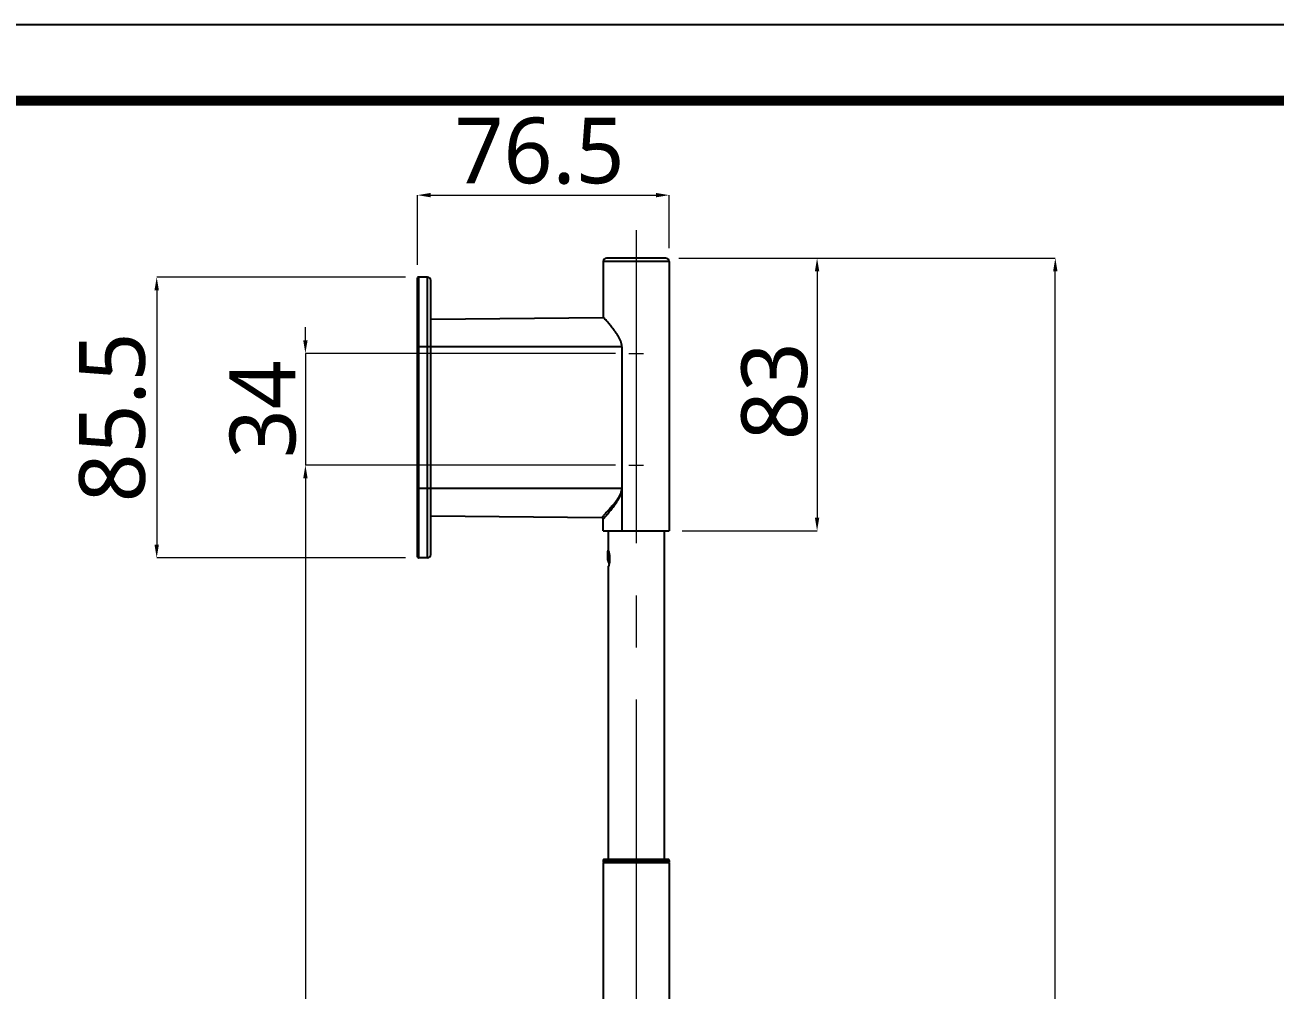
# Model space of a CAD drawing. Extents: x 1507 to 2862, y 0 to 992.
# Drawn here: x 2101 to 2481.3, y 698.4 to 992.2 of the extents above; entities that cross this region are included whole.
import ezdxf

# ---------------------------------------------------------------- set-up
doc = ezdxf.new("R2010")
doc.units = 0
doc.header["$LTSCALE"] = 10
doc.header["$MEASUREMENT"] = 0
doc.header["$PDMODE"] = 3
doc.header["$PDSIZE"] = -10
doc.linetypes.add('CENTER2', pattern=[28.575, 19.05, -3.175, 3.175, -3.175])
doc.layers.get('0').update_dxf_attribs({"linetype": 'CONTINUOUS'})
doc.layers.get('DEFPOINTS').update_dxf_attribs({"linetype": 'CONTINUOUS'})
doc.layers.add('标注', color=4, linetype='CONTINUOUS', lineweight=13)
doc.layers.add('치수', color=7, linetype='CONTINUOUS', lineweight=25)
doc.styles.add('Daelim Dimension', font='')
doc.styles.get('Daelim Dimension').set_extended_font_data('NanumGothic')
doc.dimstyles.new('DEFAULT', dxfattribs={"dimscale": 2, "dimtxt": 2, "dimasz": 2, "dimexe": 0, "dimexo": 2, "dimgap": 1, "dimtad": 1, "dimdec": 1, "dimzin": 9, "dimdsep": 46, "dimtxsty": 'Daelim Dimension', "dimcen": 0.5, "dimclrd": 252, "dimclre": 252, "dimclrt": 3, "dimadec": 1, "dimazin": 0, "dimtfac": 1, "dimtdec": 1, "dimtix": 1, "dimtmove": 0, "dimatfit": 3, "dimfxl": 1, "dimtolj": 1, "dimtzin": 1, "dimlwd": 9, "dimlwe": 9, "dimarcsym": 0})

# ---------------------------------------------------------------- blocks, each defined once
blk = doc.blocks.new('*D12')
at = {"layer": 'DEFPOINTS', "color": 0, "transparency": 16777216}
for p in [(2296.89, 940.37), (2296.89, 920.19), (2220.39, 915.14)]:
    blk.add_point(p, dxfattribs=at)
at = {"layer": '치수', "color": 5, "lineweight": 9, "transparency": 16777216}
for p, q in [((2220.39, 919.14), (2220.39, 940.37)), ((2224.39, 940.37), (2292.89, 940.37)), ((2296.89, 924.19), (2296.89, 940.37))]:
    blk.add_line(p, q, dxfattribs=at)
at = {"layer": '치수', "color": 5, "transparency": 16777216}
for points in [[(2224.39, 941.04), (2224.39, 939.7), (2220.39, 940.37)], [(2292.89, 941.04), (2292.89, 939.7), (2296.89, 940.37)]]:
    blk.add_solid(points, dxfattribs=at)
at = {"layer": '치수', "color": 7, "transparency": 16777216, "insert": (2257.51, 953.77), "char_height": 20, "attachment_point": 5, "style": 'Daelim Dimension'}
blk.add_mtext('\\A1;76.5', dxfattribs=at)
blk = doc.blocks.new('*D13')
at = {"layer": 'DEFPOINTS', "color": 0, "transparency": 16777216}
for p in [(2295.89, 921.19), (2296.89, 838.19), (2341.94, 838.19)]:
    blk.add_point(p, dxfattribs=at)
at = {"layer": '치수', "color": 5, "lineweight": 9, "transparency": 16777216}
for p, q in [((2299.89, 921.19), (2341.94, 921.19)), ((2341.94, 917.19), (2341.94, 842.19)), ((2300.89, 838.19), (2341.94, 838.19))]:
    blk.add_line(p, q, dxfattribs=at)
at = {"layer": '치수', "color": 5, "transparency": 16777216}
for points in [[(2341.27, 917.19), (2342.61, 917.19), (2341.94, 921.19)], [(2341.27, 842.19), (2342.61, 842.19), (2341.94, 838.19)]]:
    blk.add_solid(points, dxfattribs=at)
at = {"layer": '치수', "color": 7, "transparency": 16777216, "insert": (2329.04, 880.64), "char_height": 20, "attachment_point": 5, "rotation": 90, "style": 'Daelim Dimension'}
blk.add_mtext('\\A1;83', dxfattribs=at)
blk = doc.blocks.new('*D14')
at = {"layer": 'DEFPOINTS', "color": 0, "transparency": 16777216}
for p in [(2295.89, 921.19), (2414.42, 921.19), (2295.89, 121.19)]:
    blk.add_point(p, dxfattribs=at)
at = {"layer": '치수', "color": 5, "lineweight": 9, "transparency": 16777216}
for p, q in [((2299.89, 921.19), (2414.42, 921.19)), ((2414.42, 125.19), (2414.42, 917.19)), ((2299.89, 121.19), (2414.42, 121.19))]:
    blk.add_line(p, q, dxfattribs=at)
at = {"layer": '치수', "color": 5, "transparency": 16777216}
for points in [[(2413.75, 917.19), (2415.08, 917.19), (2414.42, 921.19)], [(2413.75, 125.19), (2415.08, 125.19), (2414.42, 121.19)]]:
    blk.add_solid(points, dxfattribs=at)
at = {"layer": '치수', "color": 7, "transparency": 16777216, "insert": (2401.53, 521.19), "char_height": 20, "attachment_point": 5, "rotation": 90, "style": 'Daelim Dimension'}
blk.add_mtext('\\A1;700~800', dxfattribs=at)
blk = doc.blocks.new('*D15')
at = {"layer": 'DEFPOINTS', "color": 0, "transparency": 16777216}
for p in [(2220.7, 915.44), (2141.02, 829.95), (2220.7, 829.95)]:
    blk.add_point(p, dxfattribs=at)
at = {"layer": '치수', "color": 5, "lineweight": 9, "transparency": 16777216}
for p, q in [((2216.7, 915.44), (2141.02, 915.44)), ((2141.02, 911.44), (2141.02, 833.95)), ((2216.7, 829.95), (2141.02, 829.95))]:
    blk.add_line(p, q, dxfattribs=at)
at = {"layer": '치수', "color": 5, "transparency": 16777216}
for points in [[(2140.35, 911.44), (2141.68, 911.44), (2141.02, 915.44)], [(2140.35, 833.95), (2141.68, 833.95), (2141.02, 829.95)]]:
    blk.add_solid(points, dxfattribs=at)
at = {"layer": '치수', "color": 7, "transparency": 16777216, "insert": (2127.62, 872.69), "char_height": 20, "attachment_point": 5, "rotation": 90, "style": 'Daelim Dimension'}
blk.add_mtext('\\A1;85.5', dxfattribs=at)
blk = doc.blocks.new('*D19')
at = {"layer": 'DEFPOINTS', "color": 0, "transparency": 16777216}
for p in [(2284.64, 892.19), (2186.26, 858.19), (2284.64, 858.19)]:
    blk.add_point(p, dxfattribs=at)
at = {"layer": '치수', "color": 5, "lineweight": 9, "transparency": 16777216}
for p, q in [((2186.26, 896.19), (2186.26, 900.19)), ((2280.64, 892.19), (2186.26, 892.19)), ((2186.26, 892.19), (2186.26, 858.19)), ((2280.64, 858.19), (2186.26, 858.19)), ((2186.26, 854.19), (2186.26, 850.19))]:
    blk.add_line(p, q, dxfattribs=at)
at = {"layer": '치수', "color": 5, "transparency": 16777216}
for points in [[(2185.6, 896.19), (2186.93, 896.19), (2186.26, 892.19)], [(2185.6, 854.19), (2186.93, 854.19), (2186.26, 858.19)]]:
    blk.add_solid(points, dxfattribs=at)
at = {"layer": '치수', "color": 7, "transparency": 16777216, "insert": (2173.36, 875.19), "char_height": 20, "attachment_point": 5, "rotation": 90, "style": 'Daelim Dimension'}
blk.add_mtext('\\A1;34', dxfattribs=at)
blk = doc.blocks.new('*D20')
at = {"layer": 'DEFPOINTS', "color": 0, "transparency": 16777216}
for p in [(2284.64, 858.19), (2186.26, 184.19), (2284.64, 184.19)]:
    blk.add_point(p, dxfattribs=at)
at = {"layer": '치수', "color": 5, "lineweight": 9, "transparency": 16777216}
for p, q in [((2280.64, 858.19), (2186.26, 858.19)), ((2186.26, 854.19), (2186.26, 188.19)), ((2280.64, 184.19), (2186.26, 184.19))]:
    blk.add_line(p, q, dxfattribs=at)
at = {"layer": '치수', "color": 5, "transparency": 16777216}
for points in [[(2185.6, 854.19), (2186.93, 854.19), (2186.26, 858.19)], [(2185.6, 188.19), (2186.93, 188.19), (2186.26, 184.19)]]:
    blk.add_solid(points, dxfattribs=at)
at = {"layer": '치수', "color": 7, "transparency": 16777216, "insert": (2173.38, 521.19), "char_height": 20, "attachment_point": 5, "rotation": 90, "style": 'Daelim Dimension'}
blk.add_mtext('\\A1;590~700', dxfattribs=at)

msp = doc.modelspace()

# ---------------------------------------------------------------- linework, layer by layer
at = {"color": 7, "linetype": 'Continuous'}
for p, q in [((2295.89, 921.19), (2277.89, 921.19)), ((2276.89, 920.19), (2276.89, 903.19)), ((2296.89, 920.19), (2276.89, 920.19)), ((2296.89, 920.19), (2296.89, 838.19)), ((2220.39, 830.25), (2220.39, 915.14)), ((2220.7, 915.44), (2220.7, 829.95)), ((2223.41, 915.39), (2220.7, 915.44)), ((2223.41, 829.99), (2223.41, 915.39)), ((2224.39, 830.99), (2224.39, 914.39)), ((2224.39, 902.58), (2276.95, 903.13)), ((2276.95, 903.13), (2276.89, 903.19)), ((2282.53, 894.19), (2220.39, 894.19)), ((2282.53, 894.19), (2282.53, 838.19)), ((2220.39, 851.19), (2282.43, 851.19)), ((2224.39, 842.8), (2276.42, 842.26)), ((2276.42, 842.26), (2276.42, 842.26)), ((2276.89, 841.78), (2276.89, 841.78)), ((2276.89, 838.19), (2276.89, 841.78)), ((2276.89, 838.19), (2296.89, 838.19)), ((2278.39, 838.19), (2278.39, 832.29)), ((2295.39, 838.19), (2295.39, 738.19)), ((2223.41, 829.99), (2220.7, 829.95)), ((2278.25, 829.23), (2278.25, 831.99)), ((2278.26, 829.16), (2278.64, 828.08)), ((2278.39, 832.29), (2278.41, 832.25)), ((2278.41, 832.25), (2278.39, 832.29)), ((2278.41, 832.25), (2278.39, 832.29)), ((2278.45, 829.19), (2278.45, 832.09)), ((2278.7, 828.43), (2278.45, 829.19)), ((2278.39, 827.09), (2278.41, 827.13)), ((2278.41, 827.13), (2278.39, 827.09)), ((2278.39, 827.09), (2278.39, 738.19)), ((2276.89, 737.89), (2276.89, 737.29)), ((2296.89, 737.89), (2276.89, 737.89)), ((2296.59, 738.19), (2277.19, 738.19)), ((2296.89, 737.89), (2296.89, 737.29)), ((2276.89, 737.29), (2296.89, 737.29)), ((2276.89, 737.09), (2276.89, 618.06)), ((2296.89, 737.09), (2276.89, 737.09)), ((2296.79, 737.19), (2276.99, 737.19)), ((2296.89, 737.09), (2296.89, 618.07))]:
    msp.add_line(p, q, dxfattribs=at)
at = {"ltscale": 0.5}
msp.add_lwpolyline([(1507.49, 0), (2861.57, 0), (2861.57, 992.16), (1507.49, 992.16)], close=True, dxfattribs=at)
at = {"color": 5, "linetype": 'ByBlock', "lineweight": 200, "const_width": 3.12}
msp.add_lwpolyline([(1529.26, 42.48), (2839.66, 42.48), (2839.66, 969.12), (1529.26, 969.12)], close=True, dxfattribs=at)
at = {"color": 7, "linetype": 'Continuous'}
msp.add_lwpolyline([(2276.89, 841.78), (2276.89, 841.8), (2276.85, 841.97), (2276.76, 842.11), (2276.62, 842.21), (2276.46, 842.25), (2276.42, 842.26)], dxfattribs=at)
for centre, radius, start, end in [((2277.89, 920.19), 1, 90, 180), ((2295.89, 920.19), 1, 0, 90), ((2220.69, 915.14), 0.3, 89, 180), ((2223.39, 914.39), 1, 0, 89), ((2278.38, 850.26), 4.16, 0.2536, 12.9747), ((2276.41, 841.77), 0.482, 76.2725, 89.3702), ((2276.42, 841.78), 0.474, 65.8292, 76.3163), ((2276.41, 841.77), 0.489, 54.582, 65.7463), ((2276.42, 841.78), 0.478, 44.797, 54.6463), ((2276.42, 841.78), 0.469, 18.2207, 23.9874), ((2276.41, 841.78), 0.482, 0.0355, 18.1826), ((2220.69, 830.25), 0.3, 180, 271), ((2223.39, 830.99), 1, 271, 0), ((2278.45, 831.99), 0.2, 98.1895, 180), ((2278.45, 829.23), 0.2, 180, 199.29), ((2262.91, 827.58), 16.18, 16.6263, 16.7799), ((2265.81, 828.45), 13.16, 16.6124, 16.7999), ((2269.11, 829.44), 9.71, 15.0231, 16.6035), ((2268.85, 830.02), 9.98, 343.1691, 344.9561), ((2268.92, 830), 9.91, 343.1628, 344.9843), ((2277.19, 737.89), 0.3, 90, 180), ((2296.59, 737.89), 0.3, 0, 90), ((2276.99, 737.29), 0.1, 180, 270), ((2276.99, 737.09), 0.1, 90, 180), ((2296.79, 737.29), 0.1, 270, 0), ((2296.79, 737.09), 0.1, 0, 90)]:
    msp.add_arc(centre, radius, start, end, dxfattribs=at)
for points, knots in [([(2282.53, 894.19), (2282.53, 894.49), (2282.47, 895.09), (2282.21, 895.95), (2281.85, 896.75), (2281.43, 897.51), (2280.97, 898.22), (2280.34, 899.09), (2279.57, 900.09), (2278.68, 901.16), (2277.82, 902.16), (2277.25, 902.8), (2276.94, 903.14)], [0, 0, 0, 0, 0.083885, 0.167078, 0.249096, 0.329611, 0.408339, 0.484958, 0.630216, 0.76121, 0.871971, 1, 1, 1, 1]), ([(2282.43, 851.19), (2282.43, 850.88), (2282.35, 850.24), (2282.04, 849.35), (2281.62, 848.52), (2281.12, 847.74), (2280.6, 847.01), (2279.9, 846.11), (2279.04, 845.09), (2278.07, 844.02), (2277.21, 843.09), (2276.68, 842.53), (2276.42, 842.26)], [0, 0, 0, 0, 0.086467, 0.172488, 0.257596, 0.341359, 0.423353, 0.503143, 0.653831, 0.787887, 0.897346, 1, 1, 1, 1]), ([(2276.89, 841.78), (2277.12, 842.04), (2277.58, 842.58), (2278.34, 843.47), (2279.18, 844.5), (2280.12, 845.71), (2280.91, 846.81), (2281.52, 847.78), (2282.09, 848.82), (2282.42, 849.67), (2282.53, 850.26)], [0, 0, 0, 0, 0.100353, 0.208016, 0.340739, 0.49088, 0.653094, 0.737563, 0.823801, 1, 1, 1, 1]), ([(2276.76, 842.11), (2276.77, 842.1), (2276.8, 842.06), (2276.84, 842.01), (2276.85, 841.97)], [0, 0, 0, 0, 0.252805, 1, 1, 1, 1]), ([(2278.25, 829.23), (2278.25, 829.22), (2278.26, 829.21), (2278.31, 829.2), (2278.35, 829.19), (2278.38, 829.19)], [0, 0, 0, 0, 0.109696, 0.315278, 1, 1, 1, 1]), ([(2278.26, 829.16), (2278.26, 829.16), (2278.28, 829.15), (2278.31, 829.15), (2278.34, 829.15), (2278.36, 829.16)], [0, 0, 0, 0, 0.112703, 0.314663, 1, 1, 1, 1]), ([(2278.36, 829.16), (2278.37, 829.16), (2278.4, 829.17), (2278.43, 829.18), (2278.45, 829.19)], [0, 0, 0, 0, 0.234235, 1, 1, 1, 1]), ([(2278.38, 829.19), (2278.38, 829.19), (2278.41, 829.19), (2278.43, 829.19), (2278.45, 829.19)], [0, 0, 0, 0, 0.242405, 1, 1, 1, 1]), ([(2278.49, 831.95), (2278.57, 831.64), (2278.74, 830.9), (2278.8, 830.13), (2278.8, 829.69)], [0, 0, 0, 0, 0.424012, 1, 1, 1, 1]), ([(2278.8, 829.69), (2278.8, 829.55), (2278.79, 829.01), (2278.72, 828.47), (2278.64, 828.08)], [0, 0, 0, 0, 0.26782, 1, 1, 1, 1]), ([(2278.64, 828.08), (2278.63, 828.01), (2278.58, 827.8), (2278.53, 827.58), (2278.49, 827.43)], [0, 0, 0, 0, 0.288805, 1, 1, 1, 1])]:
    msp.add_open_spline(points, degree=3, knots=knots, dxfattribs=at)
at = {"layer": '标注', "color": 1, "linetype": 'CENTER2', "ltscale": 0.5}
for p, q in [((2286.89, 929.68), (2286.89, 109.71)), ((2286.89, 894.44), (2286.89, 889.94)), ((2284.64, 892.19), (2289.14, 892.19)), ((2286.89, 860.44), (2286.89, 855.94)), ((2284.64, 858.19), (2289.14, 858.19))]:
    msp.add_line(p, q, dxfattribs=at)

# ---------------------------------------------------------------- dimensions: what is measured, and where the dimension line sits
at = {"layer": '치수', "color": 5}
dim = msp.add_linear_dim(base=(2296.89, 940.37), p1=(2220.39, 915.14), p2=(2296.89, 920.19), dimstyle='DEFAULT', override={"dimtxt": 10, "dimclrd": 5, "dimclre": 5, "dimclrt": 7}, dxfattribs=at)
dim.commit()
dim.dimension.update_dxf_attribs({"geometry": '*D12', "text_midpoint": (2257.51, 940.37), "dimtype": 160})
dim = msp.add_linear_dim(base=(2341.94, 838.19), p1=(2295.89, 921.19), p2=(2296.89, 838.19), angle=90, dimstyle='DEFAULT', override={"dimtxt": 10, "dimclrd": 5, "dimclre": 5, "dimclrt": 7}, dxfattribs=at)
dim.commit()
dim.dimension.update_dxf_attribs({"geometry": '*D13', "text_midpoint": (2341.94, 880.64), "dimtype": 160})
for base, p1, p2, text, picture, middle in [((2414.42, 921.19), (2295.89, 121.19), (2295.89, 921.19), '700~800', '*D14', (2401.53, 521.19)), ((2186.26, 184.19), (2284.64, 858.19), (2284.64, 184.19), '590~700', '*D20', (2173.38, 521.19))]:
    dim = msp.add_linear_dim(base=base, p1=p1, p2=p2, angle=90, text=text, dimstyle='DEFAULT', override={"dimtxt": 10, "dimclrd": 5, "dimclre": 5, "dimclrt": 7}, dxfattribs=at)
    dim.commit()
    dim.dimension.update_dxf_attribs({"geometry": picture, "text_midpoint": middle})
for base, p1, p2, picture, middle in [((2141.02, 829.95), (2220.7, 915.44), (2220.7, 829.95), '*D15', (2127.62, 872.69)), ((2186.26, 858.19), (2284.64, 892.19), (2284.64, 858.19), '*D19', (2173.36, 875.19))]:
    dim = msp.add_linear_dim(base=base, p1=p1, p2=p2, angle=90, dimstyle='DEFAULT', override={"dimtxt": 10, "dimclrd": 5, "dimclre": 5, "dimclrt": 7}, dxfattribs=at)
    dim.commit()
    dim.dimension.update_dxf_attribs({"geometry": picture, "text_midpoint": middle})

doc.saveas('drawing.dxf')
